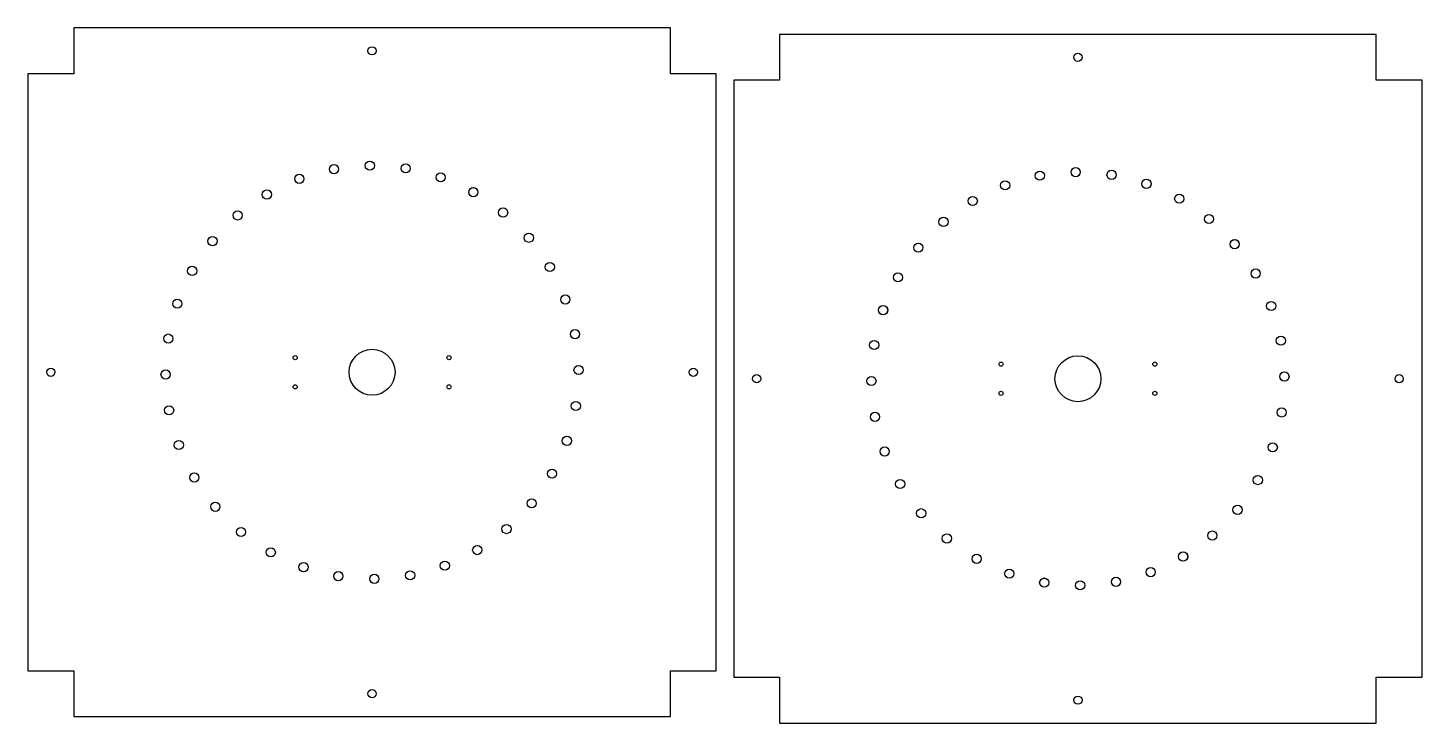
# Model space of a CAD drawing. Header units: millimetres. Extents: x 2893 to 3500, y 1800 to 2102.
import ezdxf

# ---------------------------------------------------------------- set-up
doc = ezdxf.new("R2010")
doc.units = ezdxf.units.MM
doc.layers.add('Corte interior', color=50, linetype='Continuous')

# ---------------------------------------------------------------- blocks, each defined once
blk = doc.blocks.new('*U3')
blk.add_circle((0, 0), 2)
blk = doc.blocks.new('*U4')
at = {"layer": 'Corte interior', "color": 0, "linetype": 'ByBlock', "lineweight": -2}
for p, rotation in [((1722.41, 2271.07), 319.9999999999994), ((1738.05, 2269.87), 309.9999999999994), ((1691.69, 2265.31), 339.9999999999993), ((1706.8, 2269.53), 329.9999999999993), ((1753.25, 2265.97), 299.9999999999994), ((1677.54, 2258.52), 349.9999999999994), ((1767.54, 2259.5), 289.9999999999995), ((1780.48, 2250.64), 279.9999999999995), ((1653.82, 2238.17), 9.99999999999994), ((1791.7, 2239.66), 269.9999999999995), ((1644.96, 2225.23), 19.99999999999995), ((1800.83, 2226.91), 259.9999999999995), ((1638.48, 2210.94), 29.99999999999996), ((1807.62, 2212.77), 249.9999999999996), ((1811.84, 2197.66), 239.9999999999995), ((1634.59, 2195.74), 39.99999999999995), ((1633.39, 2180.1), 49.99999999999992), ((1813.38, 2182.04), 229.9999999999995), ((1812.18, 2166.4), 219.9999999999995), ((1634.92, 2164.49), 59.99999999999991), ((1639.15, 2149.38), 69.99999999999984), ((1808.28, 2151.21), 209.9999999999996), ((1801.81, 2136.92), 199.9999999999995), ((1645.93, 2135.23), 79.9999999999998), ((1655.07, 2122.48), 89.99999999999982), ((1792.95, 2123.97), 189.9999999999995), ((1781.97, 2112.76), 180), ((1666.28, 2111.51), 99.99999999999984), ((1679.23, 2102.65), 109.9999999999998), ((1769.22, 2103.62), 169.9999999999996), ((1693.52, 2096.17), 119.9999999999997), ((1755.08, 2096.84), 159.9999999999996), ((1708.71, 2092.27), 129.9999999999997), ((1724.35, 2091.08), 139.9999999999997), ((1739.97, 2092.61), 149.9999999999997)]:
    blk.add_blockref('*U3', p, dxfattribs=dict(at, rotation=rotation))
blk.add_blockref('*U3', (1664.79, 2249.39), dxfattribs=at)
blk = doc.blocks.new('*U7')
blk.add_circle((0, 0), 2)
blk = doc.blocks.new('*U8')
at = {"layer": 'Corte interior', "color": 0, "linetype": 'ByBlock', "lineweight": -2}
for p, rotation in [((1722.41, 2271.07), 319.9999999999994), ((1738.05, 2269.87), 309.9999999999994), ((1691.69, 2265.31), 339.9999999999993), ((1706.8, 2269.53), 329.9999999999993), ((1753.25, 2265.97), 299.9999999999994), ((1677.54, 2258.52), 349.9999999999994), ((1767.54, 2259.5), 289.9999999999995), ((1780.48, 2250.64), 279.9999999999995), ((1653.82, 2238.17), 9.99999999999994), ((1791.7, 2239.66), 269.9999999999995), ((1644.96, 2225.23), 19.99999999999995), ((1800.83, 2226.91), 259.9999999999995), ((1638.48, 2210.94), 29.99999999999996), ((1807.62, 2212.77), 249.9999999999996), ((1811.84, 2197.66), 239.9999999999995), ((1634.59, 2195.74), 39.99999999999995), ((1633.39, 2180.1), 49.99999999999992), ((1813.38, 2182.04), 229.9999999999995), ((1812.18, 2166.4), 219.9999999999995), ((1634.92, 2164.49), 59.99999999999991), ((1639.15, 2149.38), 69.99999999999984), ((1808.28, 2151.21), 209.9999999999996), ((1801.81, 2136.92), 199.9999999999995), ((1645.93, 2135.23), 79.9999999999998), ((1655.07, 2122.48), 89.99999999999982), ((1792.95, 2123.97), 189.9999999999995), ((1781.97, 2112.76), 180), ((1666.28, 2111.51), 99.99999999999984), ((1679.23, 2102.65), 109.9999999999998), ((1769.22, 2103.62), 169.9999999999996), ((1693.52, 2096.17), 119.9999999999997), ((1755.08, 2096.84), 159.9999999999996), ((1708.71, 2092.27), 129.9999999999997), ((1724.35, 2091.08), 139.9999999999997), ((1739.97, 2092.61), 149.9999999999997)]:
    blk.add_blockref('*U7', p, dxfattribs=dict(at, rotation=rotation))
blk.add_blockref('*U7', (1664.79, 2249.39), dxfattribs=at)

msp = doc.modelspace()

# ---------------------------------------------------------------- linework, layer by layer
for points in [[(3192.72, 1822.32), (3192.72, 2082.32), (3172.72, 2082.32), (3172.72, 2102.32), (2912.72, 2102.32), (2912.72, 2082.32), (2892.72, 2082.32), (2892.72, 1822.32), (2912.72, 1822.32), (2912.72, 1802.32), (3172.72, 1802.32), (3172.72, 1822.32)], [(3500.34, 1819.5), (3500.34, 2079.5), (3480.34, 2079.5), (3480.34, 2099.5), (3220.34, 2099.5), (3220.34, 2079.5), (3200.34, 2079.5), (3200.34, 1819.5), (3220.34, 1819.5), (3220.34, 1799.5), (3480.34, 1799.5), (3480.34, 1819.5)]]:
    msp.add_lwpolyline(points, close=True)
at = {"layer": 'Corte interior'}
for centre, radius in [((3042.72, 2092.32), 1.8), ((3350.34, 2089.5), 1.8), ((3026.14, 2040.78), 2), ((3041.75, 2042.32), 2), ((3057.39, 2041.12), 2), ((3011.03, 2036.56), 2), ((3072.59, 2037.22), 2), ((3318.64, 2033.74), 2), ((3333.75, 2037.96), 2), ((3349.36, 2039.5), 2), ((3365, 2038.3), 2), ((3380.2, 2034.4), 2), ((2996.88, 2029.77), 2), ((3086.88, 2030.74), 2), ((3394.49, 2027.93), 2), ((3099.82, 2021.89), 2), ((3304.5, 2026.95), 2), ((2984.13, 2020.64), 2), ((3291.74, 2017.82), 2), ((3407.44, 2019.07), 2), ((2973.16, 2009.42), 2), ((3111.04, 2010.91), 2), ((3280.77, 2006.61), 2), ((3418.65, 2008.1), 2), ((3120.17, 1998.16), 2), ((2964.3, 1996.48), 2), ((3271.91, 1993.66), 2), ((3427.79, 1995.34), 2), ((2957.82, 1982.19), 2), ((3126.96, 1984.02), 2), ((3265.44, 1979.37), 2), ((3434.57, 1981.2), 2), ((2953.93, 1966.99), 2), ((3131.18, 1968.91), 2), ((3261.54, 1964.17), 2), ((3438.79, 1966.09), 2), ((3009.22, 1958.67), 0.9), ((3042.72, 1952.32), 10), ((3076.22, 1958.67), 0.9), ((3316.84, 1955.85), 0.9), ((3350.34, 1949.5), 10), ((3383.84, 1955.85), 0.9), ((2902.72, 1952.32), 1.8), ((2952.73, 1951.35), 2), ((3132.72, 1953.29), 2), ((3182.72, 1952.32), 1.8), ((3210.34, 1949.5), 1.8), ((3260.34, 1948.53), 2), ((3440.33, 1950.48), 2), ((3490.34, 1949.5), 1.8), ((3009.22, 1945.97), 0.9), ((3076.22, 1945.97), 0.9), ((3131.52, 1937.65), 2), ((3316.84, 1943.15), 0.9), ((3383.84, 1943.15), 0.9), ((2954.26, 1935.74), 2), ((3261.88, 1932.92), 2), ((3439.13, 1934.83), 2), ((2958.49, 1920.63), 2), ((3127.62, 1922.46), 2), ((3435.24, 1919.64), 2), ((3266.1, 1917.81), 2), ((2965.27, 1906.48), 2), ((3121.15, 1908.17), 2), ((3272.88, 1903.66), 2), ((3428.76, 1905.35), 2), ((3112.29, 1895.22), 2), ((2974.41, 1893.73), 2), ((3282.02, 1890.91), 2), ((3419.9, 1892.4), 2), ((2985.62, 1882.76), 2), ((3101.31, 1884.01), 2), ((3293.23, 1879.94), 2), ((3408.93, 1881.19), 2), ((2998.57, 1873.9), 2), ((3088.56, 1874.87), 2), ((3306.18, 1871.08), 2), ((3396.18, 1872.05), 2), ((3012.86, 1867.42), 2), ((3028.05, 1863.52), 2), ((3059.31, 1863.86), 2), ((3074.42, 1868.09), 2), ((3320.47, 1864.6), 2), ((3382.03, 1865.27), 2), ((3043.69, 1862.33), 2), ((3335.67, 1860.71), 2), ((3351.31, 1859.51), 2), ((3366.92, 1861.04), 2), ((3042.72, 1812.32), 1.8), ((3350.34, 1809.5), 1.8)]:
    msp.add_circle(centre, radius, dxfattribs=at)

# ---------------------------------------------------------------- block references
for name, p in [('*U8', (1319.34, -228.75)), ('*U4', (1626.95, -231.57))]:
    msp.add_blockref(name, p, dxfattribs=at)

doc.saveas('drawing.dxf')
